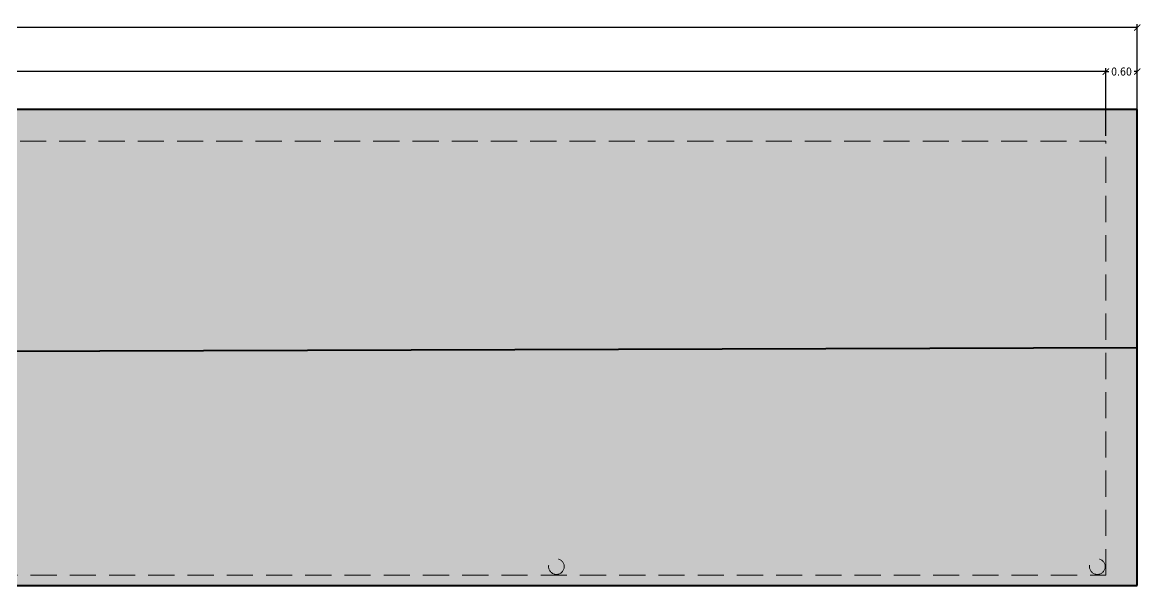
# Model space of a CAD drawing. Header units: millimetres. Extents: x 2543 to 3089, y 1295 to 1485.
# Drawn here: x 3007.01 to 3028.38, y 1433.32 to 1444.09 of the extents above; entities that cross this region are included whole.
import ezdxf

# ---------------------------------------------------------------- set-up
doc = ezdxf.new("R2010")
doc.units = ezdxf.units.MM
doc.linetypes.add('DASHED', pattern=[0.75, 0.5, -0.25])
doc.layers.get('Defpoints').update_dxf_attribs({"lineweight": 0})
doc.layers.add('AF-Indicação coluna', color=5, linetype='Continuous', lineweight=20)
doc.layers.add('ARQ. Linha Grossa', color=5, linetype='Continuous', lineweight=40)
doc.styles.add('NICAZA', font='verdana.ttf', dxfattribs={"width": 0.85})
doc.dimstyles.new('esc-100', dxfattribs={"dimscale": 0.85, "dimtxt": 0.18, "dimasz": 0.14, "dimexe": 0.075, "dimexo": 0.12, "dimgap": 0.06, "dimtad": 0, "dimzin": 0, "dimdsep": 46, "dimtxsty": 'NICAZA', "dimblk": 'ARCHTICK', "dimcen": 0.09, "dimclrd": 7, "dimclre": 7, "dimclrt": 7, "dimadec": 1, "dimazin": 0, "dimtfac": 1, "dimtofl": 0, "dimtmove": 0, "dimatfit": 3, "dimfxl": 1, "dimtolj": 1, "dimtzin": 0, "dimarcsym": 0})
pattern_1 = [(0, (418.15682, -8.12101), (0, 0.28448), []), (90, (418.15682, -8.12101), (-0.14224, 0.28448), [0.28448, -0.28448])]

# ---------------------------------------------------------------- blocks, each defined once
blk = doc.blocks.new('_ArchTick')
at = {"color": 0, "linetype": 'ByBlock', "const_width": 0.15}
blk.add_lwpolyline([(-0.5, -0.5), (0.5, 0.5)], dxfattribs=at)
blk = doc.blocks.new('*D808')
at = {"color": 7, "lineweight": -2, "transparency": 16777216}
for p, q in [((2965.168, 1441.925), (2965.168, 1443.214)), ((2965.168, 1443.15), (2996.144, 1443.15)), ((3027.718, 1443.15), (2996.741, 1443.15)), ((3027.718, 1441.925), (3027.718, 1443.214))]:
    blk.add_line(p, q, dxfattribs=at)
at = {"layer": 'Defpoints', "color": 0, "transparency": 16777216}
for p in [(3027.718, 1443.15), (2965.168, 1441.823), (3027.718, 1441.823)]:
    blk.add_point(p, dxfattribs=at)
at = {"color": 7, "lineweight": -2, "transparency": 16777216, "xscale": 0.119, "yscale": 0.119, "zscale": 0.119, "rotation": 180}
blk.add_blockref('_ArchTick', (2965.168, 1443.15), dxfattribs=at)
at = {"color": 7, "lineweight": -2, "transparency": 16777216, "xscale": 0.119, "yscale": 0.119, "zscale": 0.119}
blk.add_blockref('_ArchTick', (3027.718, 1443.15), dxfattribs=at)
at = {"color": 7, "transparency": 16777216, "insert": (2996.443, 1443.15), "char_height": 0.153, "attachment_point": 5, "style": 'NICAZA'}
blk.add_mtext('\\A1;62.55', dxfattribs=at)
blk = doc.blocks.new('*D809')
at = {"color": 7, "lineweight": -2, "transparency": 16777216}
for p, q in [((3027.718, 1441.925), (3027.718, 1443.214)), ((3027.718, 1443.15), (3027.775, 1443.15)), ((3028.318, 1443.15), (3028.26, 1443.15)), ((3028.318, 1441.925), (3028.318, 1443.214))]:
    blk.add_line(p, q, dxfattribs=at)
at = {"layer": 'Defpoints', "color": 0, "transparency": 16777216}
for p in [(3028.318, 1443.15), (3027.718, 1441.823), (3028.318, 1441.823)]:
    blk.add_point(p, dxfattribs=at)
at = {"color": 7, "lineweight": -2, "transparency": 16777216, "xscale": 0.119, "yscale": 0.119, "zscale": 0.119, "rotation": 180}
blk.add_blockref('_ArchTick', (3027.718, 1443.15), dxfattribs=at)
at = {"color": 7, "lineweight": -2, "transparency": 16777216, "xscale": 0.119, "yscale": 0.119, "zscale": 0.119}
blk.add_blockref('_ArchTick', (3028.318, 1443.15), dxfattribs=at)
at = {"color": 7, "transparency": 16777216, "insert": (3028.018, 1443.15), "char_height": 0.153, "attachment_point": 5, "style": 'NICAZA'}
blk.add_mtext('\\A1;0.60', dxfattribs=at)
blk = doc.blocks.new('*D803')
at = {"color": 7, "lineweight": -2, "transparency": 16777216}
for p, q in [((2964.568, 1442.525), (2964.568, 1444.055)), ((2964.568, 1443.991), (2996.144, 1443.991)), ((3028.318, 1443.991), (2996.741, 1443.991)), ((3028.318, 1442.525), (3028.318, 1444.055))]:
    blk.add_line(p, q, dxfattribs=at)
at = {"layer": 'Defpoints', "color": 0, "transparency": 16777216}
for p in [(3028.318, 1443.991), (2964.568, 1442.423), (3028.318, 1442.423)]:
    blk.add_point(p, dxfattribs=at)
at = {"color": 7, "lineweight": -2, "transparency": 16777216, "xscale": 0.119, "yscale": 0.119, "zscale": 0.119, "rotation": 180}
blk.add_blockref('_ArchTick', (2964.568, 1443.991), dxfattribs=at)
at = {"color": 7, "lineweight": -2, "transparency": 16777216, "xscale": 0.119, "yscale": 0.119, "zscale": 0.119}
blk.add_blockref('_ArchTick', (3028.318, 1443.991), dxfattribs=at)
at = {"color": 7, "transparency": 16777216, "insert": (2996.443, 1443.991), "char_height": 0.153, "attachment_point": 5, "style": 'NICAZA'}
blk.add_mtext('\\A1;63.75', dxfattribs=at)

msp = doc.modelspace()

# ---------------------------------------------------------------- hatches: boundary and pattern name
at = {"true_color": 0xc7c8ca}
h = msp.add_hatch(dxfattribs=at)
h.set_pattern_fill('AR-B88', color=9, scale=0.0014)
h.set_pattern_definition(pattern_1)
h.paths.add_polyline_path([(3027.718, 1441.823), (2965.168, 1441.823), (2965.168, 1437.671), (3027.718, 1437.871)], flags=17)
h.paths.add_polyline_path([(2997.708, 1439.659), (2995.777, 1439.659), (2996.743, 1440.724)], flags=16)
h.paths.add_polyline_path([(2965.168, 1441.823), (3027.718, 1441.823), (3027.718, 1437.871), (3028.318, 1437.873), (3028.318, 1442.423), (2964.568, 1442.423), (2964.568, 1437.67), (2965.168, 1437.671)])
h.paths.add_polyline_path([(2994.435, 1438.911), (2999.052, 1438.911), (2999.052, 1439.453), (2994.435, 1439.453)], flags=24)
h.paths.add_polyline_path([(3003.538, 1437.713), (3005.316, 1437.713), (3005.316, 1438.255), (3003.538, 1438.255)], flags=24)
h = msp.add_hatch(dxfattribs=at)
h.set_pattern_fill('AR-B88', color=9, scale=0.0014)
h.set_pattern_definition(pattern_1)
h.paths.add_polyline_path([(3027.718, 1437.871), (2965.168, 1437.671), (2965.168, 1433.523), (3027.718, 1433.523)], flags=17)
h.paths.add_polyline_path([(2995.777, 1435.959), (2997.708, 1435.959), (2996.743, 1434.893)], flags=16)
h.paths.add_polyline_path([(2965.168, 1437.671), (2964.568, 1437.67), (2964.568, 1433.323), (3028.318, 1433.323), (3028.318, 1437.873), (3027.718, 1437.871), (3027.718, 1433.523), (2965.168, 1433.523)])
h.paths.add_polyline_path([(3003.538, 1437.713), (3005.316, 1437.713), (3005.316, 1438.255), (3003.538, 1438.255)], flags=9)
h.paths.add_polyline_path([(2994.689, 1436.115), (2999.307, 1436.115), (2999.307, 1436.658), (2994.689, 1436.658)], flags=24)

# ---------------------------------------------------------------- linework, layer by layer
at = {"layer": 'AF-Indicação coluna', "color": 251, "linetype": 'DASHED', "true_color": 0x636466}
for p, q in [((3027.718, 1441.823), (2965.168, 1441.823)), ((3027.718, 1433.523), (3027.718, 1441.823)), ((2965.168, 1433.523), (3027.718, 1433.523))]:
    msp.add_line(p, q, dxfattribs=at)
for centre in [(3017.218, 1433.688), (3027.556, 1433.688)]:
    msp.add_circle(centre, 0.15, dxfattribs=at)
at = {"layer": 'ARQ. Linha Grossa', "color": 251, "true_color": 0x636466}
for p, q in [((3028.318, 1442.423), (2964.568, 1442.423)), ((3028.318, 1433.323), (3028.318, 1442.423)), ((2964.568, 1437.67), (3028.318, 1437.873)), ((2964.568, 1433.323), (3028.318, 1433.323))]:
    msp.add_line(p, q, dxfattribs=at)

# ---------------------------------------------------------------- dimensions: what is measured, and where the dimension line sits
for base, p1, p2, picture, middle in [((3028.318, 1443.991), (2964.568, 1442.423), (3028.318, 1442.423), '*D803', (2996.443, 1443.991)), ((3027.718, 1443.15), (2965.168, 1441.823), (3027.718, 1441.823), '*D808', (2996.443, 1443.15)), ((3028.318, 1443.15), (3027.718, 1441.823), (3028.318, 1441.823), '*D809', (3028.018, 1443.15))]:
    dim = msp.add_linear_dim(base=base, p1=p1, p2=p2, dimstyle='esc-100')
    dim.commit()
    dim.dimension.update_dxf_attribs({"geometry": picture, "text_midpoint": middle})

doc.saveas('drawing.dxf')
